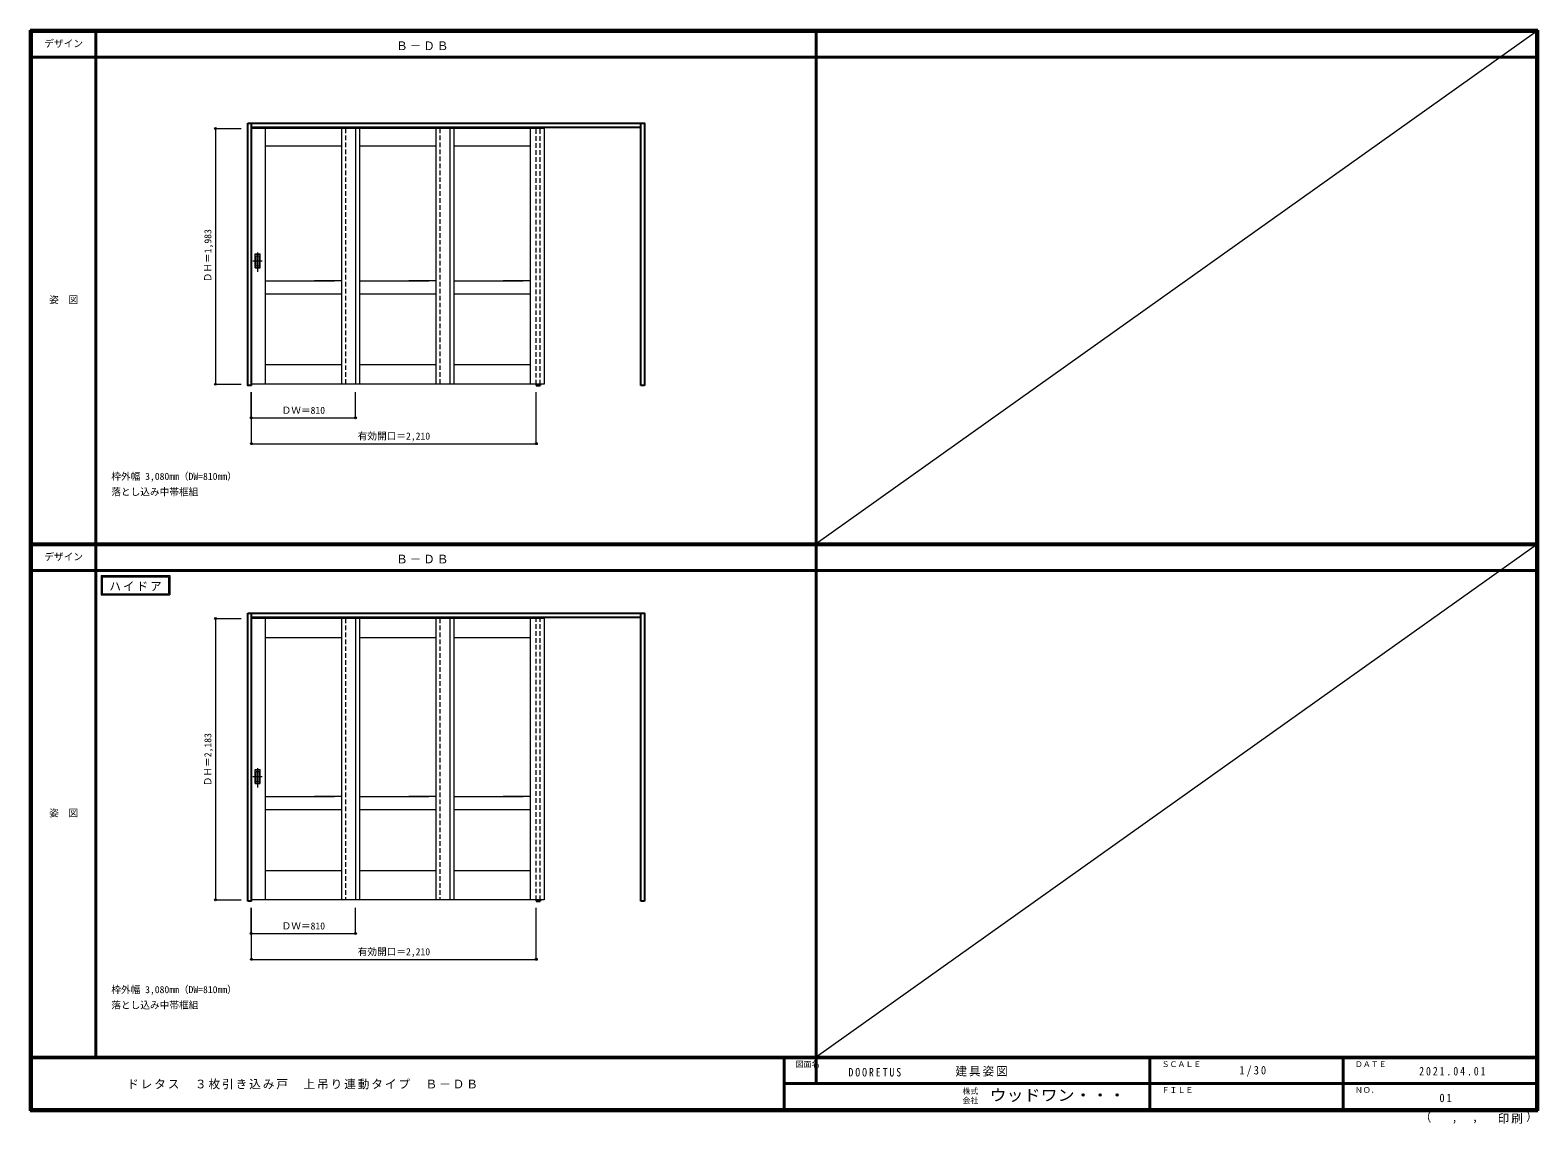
# Model space of a CAD drawing. Units: millimetres, scale not verified. Extents: x -6000 to 5700, y -4307 to 4175.
import ezdxf
from ezdxf.enums import TextEntityAlignment as Align

# ---------------------------------------------------------------- set-up
doc = ezdxf.new("R2010")
doc.units = ezdxf.units.MM
doc.header["$LTSCALE"] = 30
doc.header["$PDMODE"] = 32
doc.header["$PDSIZE"] = 15
doc.linetypes.add('CHAIN1', pattern=[8, 5, -1, 1, -1])
doc.linetypes.add('DASHED1', pattern=[1.8, 1.2, -0.6])
for name, color, linetype, lineweight in [('0-2_扉', 7, 'Continuous', 18), ('0-4_枠', 3, 'Continuous', 25), ('0-6_引手', 7, 'Continuous', 18), ('0-A_文字', 7, 'Continuous', 18), ('0-B_寸法', 4, 'Continuous', 9), ('0-F', 7, 'Continuous', 18), ('F-1_枠', 6, 'Continuous', 40)]:
    doc.layers.add(name, color=color, linetype=linetype, lineweight=lineweight)
doc.layers.add('F-A_文字', color=7, linetype='Continuous')
doc.styles.add('ＭＳ ゴシック', font='')
doc.styles.get('ＭＳ ゴシック').set_extended_font_data('MS Gothic')

msp = doc.modelspace()

# ---------------------------------------------------------------- linework, layer by layer
at = {"layer": '0-2_扉', "color": 4, "linetype": 'DASHED1', "lineweight": 9}
for p, q in [((-4285, 3411.5), (-4282, 3411.5)), ((-4285, 1428.5), (-4285, 3411.5)), ((-3553, 3411.5), (-3553, 1428.5)), ((-3475, 3411.5), (-3475, 3407.5)), ((-2821, 3411.5), (-2821, 1428.5)), ((-2821, 3411.5), (-2821, 1428.5)), ((-2743, 3411.5), (-2743, 3407.5)), ((-2011, 3411.5), (-2011, 3407.5)), ((-2011, 3411.5), (-2011, 3407.5)), ((-4282, 1428.5), (-4285, 1428.5)), ((-4285, -387.75), (-4282, -387.75)), ((-4285, -2570.75), (-4285, -387.75)), ((-3553, -387.75), (-3553, -2570.75)), ((-3475, -387.75), (-3475, -391.75)), ((-2821, -387.75), (-2821, -2570.75)), ((-2821, -387.75), (-2821, -2570.75)), ((-2743, -387.75), (-2743, -391.75)), ((-2011, -387.75), (-2011, -391.75)), ((-2011, -387.75), (-2011, -391.75)), ((-4282, -2570.75), (-4285, -2570.75))]:
    msp.add_line(p, q, dxfattribs=at)
at = {"layer": '0-2_扉'}
for p, q in [((-3475, 3411.5), (-4282, 3411.5)), ((-4175, 3411.5), (-4175, 1428.5)), ((-3585, 3411.5), (-3585, 1428.5)), ((-2743, 3411.5), (-3550, 3411.5)), ((-3475, 3411.5), (-3475, 1428.5)), ((-3443, 3411.5), (-3443, 1428.5)), ((-2853, 3411.5), (-2853, 1428.5)), ((-2011, 3411.5), (-2818, 3411.5)), ((-2743, 3411.5), (-2743, 1428.5)), ((-2711, 3411.5), (-2711, 1428.5)), ((-2121, 3411.5), (-2121, 1428.5)), ((-2011, 3411.5), (-2011, 1428.5)), ((-3585, 3276.5), (-4175, 3276.5)), ((-2853, 3276.5), (-3443, 3276.5)), ((-2121, 3276.5), (-2711, 3276.5)), ((-4175, 2231.5), (-3638.5, 2231.5)), ((-3585, 2231.5), (-3792.5, 2231.5)), ((-3443, 2231.5), (-2906.5, 2231.5)), ((-2853, 2231.5), (-3060.5, 2231.5)), ((-2711, 2231.5), (-2174.5, 2231.5)), ((-2121, 2231.5), (-2328.5, 2231.5)), ((-3585, 2126.5), (-4175, 2126.5)), ((-2853, 2126.5), (-3443, 2126.5)), ((-2121, 2126.5), (-2711, 2126.5)), ((-3585, 1578.5), (-4175, 1578.5)), ((-2853, 1578.5), (-3443, 1578.5)), ((-2121, 1578.5), (-2711, 1578.5)), ((-3475, 1428.5), (-4282, 1428.5)), ((-2743, 1428.5), (-3550, 1428.5)), ((-2011, 1428.5), (-2818, 1428.5)), ((-3475, -387.75), (-4282, -387.75)), ((-4175, -387.75), (-4175, -2570.75)), ((-3585, -387.75), (-3585, -2570.75)), ((-2743, -387.75), (-3550, -387.75)), ((-3475, -387.75), (-3475, -2570.75)), ((-3443, -387.75), (-3443, -2570.75)), ((-2853, -387.75), (-2853, -2570.75)), ((-2011, -387.75), (-2818, -387.75)), ((-2743, -387.75), (-2743, -2570.75)), ((-2711, -387.75), (-2711, -2570.75)), ((-2121, -387.75), (-2121, -2570.75)), ((-2011, -387.75), (-2011, -2570.75)), ((-3585, -537.75), (-4175, -537.75)), ((-2853, -537.75), (-3443, -537.75)), ((-2121, -537.75), (-2711, -537.75)), ((-4175, -1767.75), (-3638.5, -1767.75)), ((-3585, -1767.75), (-3792.5, -1767.75)), ((-3443, -1767.75), (-2906.5, -1767.75)), ((-2853, -1767.75), (-3060.5, -1767.75)), ((-2711, -1767.75), (-2174.5, -1767.75)), ((-2121, -1767.75), (-2328.5, -1767.75)), ((-3585, -1872.75), (-4175, -1872.75)), ((-2853, -1872.75), (-3443, -1872.75)), ((-2121, -1872.75), (-2711, -1872.75)), ((-3585, -2345.75), (-4175, -2345.75)), ((-2853, -2345.75), (-3443, -2345.75)), ((-2121, -2345.75), (-2711, -2345.75)), ((-3475, -2570.75), (-4282, -2570.75)), ((-2743, -2570.75), (-3550, -2570.75)), ((-2011, -2570.75), (-2818, -2570.75))]:
    msp.add_line(p, q, dxfattribs=at)
at = {"layer": '0-4_枠'}
for p, q in [((-4282, 1418), (-4282, 3453)), ((-4282, 3423), (-1262, 3423)), ((-1262, 1418), (-1262, 3453)), ((-2072, 1428.5), (-2072, 1418)), ((-2072, 1418), (-2042, 1418)), ((-2042, 1428.5), (-2042, 1418)), ((-1232, 1418), (-1262, 1418)), ((-4312, -2581.25), (-4312, -346.25)), ((-4282, -2581.25), (-4282, -346.25)), ((-1262, -2581.25), (-1262, -346.25)), ((-4282, -376.25), (-1262, -376.25)), ((-2072, -2570.75), (-2072, -2581.25)), ((-2042, -2570.75), (-2042, -2581.25)), ((-4282, -2581.25), (-4312, -2581.25)), ((-2072, -2581.25), (-2042, -2581.25)), ((-1232, -2581.25), (-1262, -2581.25))]:
    msp.add_line(p, q, dxfattribs=at)
at = {"layer": '0-4_枠', "color": 4, "linetype": 'DASHED1', "lineweight": 9}
for p, q in [((-2072, 1426), (-2072, 3423)), ((-2042, 1426), (-2042, 3423)), ((-2072, -2573.25), (-2072, -376.25)), ((-2042, -2573.25), (-2042, -376.25))]:
    msp.add_line(p, q, dxfattribs=at)
at = {"layer": '0-4_枠'}
for points in [[(-4282, 1418), (-4312, 1418), (-4312, 3453)], [(-4312, 3453), (-1232, 3453), (-1232, 1418)], [(-4312, -346.25), (-1232, -346.25), (-1232, -2581.25)]]:
    msp.add_lwpolyline(points, dxfattribs=at)
at = {"layer": '0-6_引手', "linetype": 'CHAIN1'}
for p, q in [((-4234, 2300.77), (-4234, 2471.62)), ((-4272.07, 2386), (-4199.56, 2386)), ((-4272.07, -1613.25), (-4199.56, -1613.25)), ((-4234, -1698.48), (-4234, -1527.63))]:
    msp.add_line(p, q, dxfattribs=at)
at = {"layer": '0-6_引手'}
for p, q in [((-4253, 2441), (-4215, 2441)), ((-4253, 2331), (-4253, 2441)), ((-4246.5, 2425), (-4221.5, 2425)), ((-4246.5, 2347), (-4246.5, 2425)), ((-4246.5, 2347), (-4221.5, 2347)), ((-4221.5, 2347), (-4221.5, 2425)), ((-4215, 2331), (-4215, 2441)), ((-4253, 2331), (-4215, 2331)), ((-4253, -1558.25), (-4215, -1558.25)), ((-4253, -1668.25), (-4253, -1558.25)), ((-4246.5, -1574.25), (-4221.5, -1574.25)), ((-4246.5, -1652.25), (-4246.5, -1574.25)), ((-4221.5, -1652.25), (-4221.5, -1574.25)), ((-4215, -1668.25), (-4215, -1558.25)), ((-4253, -1668.25), (-4215, -1668.25)), ((-4246.5, -1652.25), (-4221.5, -1652.25))]:
    msp.add_line(p, q, dxfattribs=at)
at = {"layer": '0-6_引手', "linetype": 'DASHED1'}
for p, q in [((-4218, 2335), (-4218, 2437)), ((-4250, 2335), (-4218, 2335)), ((-4218, -1664.25), (-4218, -1562.25)), ((-4250, -1664.25), (-4218, -1664.25))]:
    msp.add_line(p, q, dxfattribs=at)
for points in [[(-4250, 2335), (-4250, 2437), (-4218, 2437)], [(-4250, -1664.25), (-4250, -1562.25), (-4218, -1562.25)]]:
    msp.add_lwpolyline(points, dxfattribs=at)
at = {"layer": '0-A_文字'}
for p, q in [((-5450, -55.5), (-5450, -205.5)), ((-5440, -65.5), (-4925.67, -65.5)), ((-4925.67, -65.5), (-4925.67, -195.5)), ((-5450, -205.5), (-4915.67, -205.5))]:
    msp.add_line(p, q, dxfattribs=at)
for points in [[(-5450, -55.5), (-4915.67, -55.5), (-4915.67, -205.5)], [(-5440, -65.5), (-5440, -195.5), (-4925.67, -195.5)]]:
    msp.add_lwpolyline(points, dxfattribs=at)
at = {"layer": '0-B_寸法'}
for p, q in [((-4562, 3411.5), (-4562, 1428.5)), ((-4562, 3411.5), (-4362, 3411.5)), ((-4562, 1428.5), (-4362, 1428.5)), ((-4285, 1168), (-4285, 1368)), ((-4282, 968), (-4282, 1368)), ((-3475, 1168), (-3475, 1368)), ((-2072, 968), (-2072, 1368)), ((-4285, 1168), (-3475, 1168)), ((-4282, 968), (-2072, 968)), ((-4562, -387.75), (-4362, -387.75)), ((-4562, -387.75), (-4562, -2570.75)), ((-4562, -2570.75), (-4362, -2570.75)), ((-4285, -2831.25), (-4285, -2631.25)), ((-4282, -3031.25), (-4282, -2631.25)), ((-3475, -2831.25), (-3475, -2631.25)), ((-2072, -3031.25), (-2072, -2631.25)), ((-4285, -2831.25), (-3475, -2831.25)), ((-4282, -3031.25), (-2072, -3031.25))]:
    msp.add_line(p, q, dxfattribs=at)
at = {"layer": '0-B_寸法', "color": 7}
for p in [(-4562, 3411.5), (-4562, 1428.5), (-4285, 1168), (-3475, 1168), (-4282, 968), (-2072, 968), (-4562, -387.75), (-4562, -2570.75), (-4285, -2831.25), (-3475, -2831.25), (-4282, -3031.25), (-2072, -3031.25)]:
    msp.add_point(p, dxfattribs=at)
at = {"layer": '0-F'}
for p, q in [((5690, 4165), (100, 190.5)), ((5690, 184.5), (100, -3790))]:
    msp.add_line(p, q, dxfattribs=at)
at = {"layer": 'F-1_枠'}
for p, q in [((-6000, 4175), (5700, 4175)), ((-6000, 4175), (-6000, -4205)), ((-6000, 4170), (5700, 4170)), ((-6000, 4165), (5700, 4165)), ((-5995, 4175), (-5995, -4205)), ((-5990, 4175), (-5990, -4205)), ((-5490, 4175), (-5490, -3790)), ((100, -3997.5), (100, 4175)), ((5690, 4175), (5690, -4205)), ((5695, 4175), (5695, -4205)), ((5700, 4175), (5700, -4205)), ((-6000, 3965), (5700, 3965)), ((-6000, 190.5), (5700, 190.5)), ((-6000, 187.5), (5700, 187.5)), ((-6000, 184.5), (5700, 184.5)), ((-6000, -15.5), (5700, -15.5)), ((5700, -3790), (-6000, -3790)), ((5700, -3795), (-6000, -3795)), ((-150, -3795), (-150, -4195)), ((2690, -3795), (2690, -4195)), ((4190, -3795), (4190, -4195)), ((-150, -3995), (5690, -3995.01)), ((5700, -4195), (-6000, -4195)), ((5700, -4200), (-6000, -4200)), ((5700, -4205), (-6000, -4205))]:
    msp.add_line(p, q, dxfattribs=at)

# ---------------------------------------------------------------- texts
at = {"layer": '0-A_文字', "style": 'ＭＳ ゴシック'}
for s, p in [('枠外幅 3,080mm（DW=810mm）', (-5370, 670.5)), ('落とし込み中帯框組', (-5370, 550.5)), ('枠外幅 3,080mm（DW=810mm）', (-5370, -3310)), ('落とし込み中帯框組', (-5370, -3430))]:
    msp.add_text(s, height=54.99, dxfattribs=at).set_placement(p, align=Align.BOTTOM_LEFT)
at = {"layer": '0-A_文字', "char_height": 65.98, "attachment_point": 7, "style": 'ＭＳ ゴシック'}
for s, insert in [('\\T1.17;Ｂ－ＤＢ', (-3160, 4020)), ('\\T1.17;Ｂ－ＤＢ', (-3160, 39.5)), ('\\T1.17;ハイドア', (-5385.34, -175.5))]:
    msp.add_mtext(s, dxfattribs=dict(at, insert=insert))
at = {"layer": '0-B_寸法', "color": 7, "style": 'ＭＳ ゴシック'}
for s, p in [('ＤＨ＝1,983', (-4577, 2219.75)), ('ＤＨ＝2,183', (-4577, -1688.75))]:
    msp.add_text(s, height=54.99, rotation=90, dxfattribs=at).set_placement(p, align=Align.BOTTOM_LEFT)
for s, p in [('ＤＷ＝810', (-4048.75, 1183)), ('有効開口＝2,210', (-3458.25, 983)), ('ＤＷ＝810', (-4048.75, -2816.25)), ('有効開口＝2,210', (-3458.25, -3016.25))]:
    msp.add_text(s, height=54.99, dxfattribs=at).set_placement(p, align=Align.BOTTOM_LEFT)
at = {"layer": 'F-A_文字', "style": 'ＭＳ ゴシック'}
for s, height, p in [('デザイン', 54.99, (-5890, 4027.5)), ('姿\u3000図', 54.99, (-5852.5, 2040.25)), ('デザイン', 54.99, (-5890, 47)), ('姿\u3000図', 54.99, (-5852.5, -1940.25)), ('図面名', 43.99, (-60, -3880)), ('ＳＣＡＬＥ', 43.99, (2780, -3880)), ('ＤＡＴＥ', 43.99, (4280, -3880)), ('株式', 43.99, (1235, -4089)), ('ＦＩＬＥ', 43.99, (2780, -4080)), ('ＮＯ．', 43.99, (4280, -4080)), ('会社', 43.99, (1235, -4161)), ('（', 65.98, (4784.03, -4308.31)), ('）', 65.98, (5608.4, -4304.13)), (',', 65.98, (5031.28, -4308.31)), (',', 65.98, (5190.2, -4305.53))]:
    msp.add_text(s, height=height, dxfattribs=at).set_placement(p, align=Align.BOTTOM_LEFT)
at = {"layer": 'F-A_文字', "style": 'ＭＳ ゴシック', "width": 1.1}
msp.add_text('ウッドワン・・・', height=87.98, dxfattribs=at).set_placement((1445, -4155), align=Align.BOTTOM_LEFT)
at = {"layer": 'F-A_文字', "char_height": 65.98, "attachment_point": 7, "style": 'ＭＳ ゴシック'}
for s, insert in [('\\T1.17;建具姿図', (1180.42, -3940)), ('\\T1.38;\\W0.9;1/30', (3383.75, -3940)), ('\\T1.17;ドレタス\u3000３枚引き込み戸\u3000上吊り連動タイプ\u3000Ｂ－ＤＢ', (-5247.55, -4040)), ('\\T1.39;\\W0.85;DOORETUS', (350, -3940.79)), ('\\T1.39;\\W0.85;2021.04.01', (4778.75, -3932.5)), ('\\T1.36;\\W0.9;01', (4936.25, -4140)), ('\\T1.17;印刷', (5388.15, -4306.92))]:
    msp.add_mtext(s, dxfattribs=dict(at, insert=insert))

doc.saveas('drawing.dxf')
